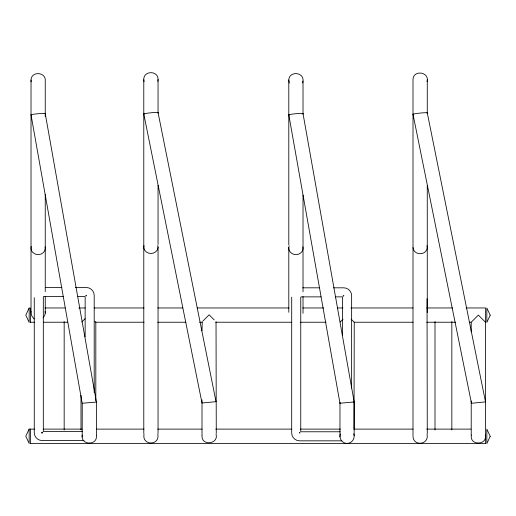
<?xml version="1.0" encoding="UTF-8"?>
<svg xmlns="http://www.w3.org/2000/svg" width="516" height="516" viewBox="0 0 516 516"><rect width="100%" height="100%" fill="white"/><g stroke="black" fill="none" stroke-linecap="round" stroke-linejoin="round"><path stroke-width="0.77" d="M96.389 435.575C97.608 445.927 80.277 445.289 82.25 435.053M344.088 442.728C340.857 441.257 339.057 437.207 340.392 433.866M303.021 113.604L354.163 401.945L354.163 435.575C354.44 438.716 352.499 441.819 349.545 442.934A7.134 7.134 0 0 1 344.669 442.967M143.79 433.485L143.783 79.754C143.222 70.531 158.251 70.228 158.051 79.47L158.051 113.256M157.844 81.341L158.051 79.47M427.061 81.631C429.834 71.511 412.529 69.55 413.006 80.051L413.006 435.607M42.054 433.427L42.228 432.086M86.23 295.971L86.417 295.3L85.753 295.539M144.035 434.104C141.687 445.895 160.166 445.901 157.819 434.104M299.725 432.382L299.467 433.034L300.151 432.866M471.385 435.014C469.16 445.669 487.549 445.669 485.324 435.014M34.101 319.011L31.702 315.734L31.025 312.128L31.025 79.986C31.347 70.75 46.337 71.924 45.247 81.096L45.247 116.635M288.799 244.997L288.799 79.986C289.128 70.75 304.111 71.924 303.021 81.096L303.021 114.23M302.64 82.934L303.021 81.096M31.025 312.128L31.16 311.529M45.247 296.403L45.247 313.148L44.866 314.966L43.144 317.921M81.786 321.99L85.114 318.662M202.246 321.694L202.001 330.775M202.956 320.978L209.135 314.805L214.179 319.849M340.218 321.99L343.05 319.159M354.002 429.351L354.247 322.229L351.17 319.159M82.25 403.17L82.186 436.917M31.121 114.894A7.153 0.471 -5.1 0 1 37.791 113.752A7.153 0.471 -5.1 0 1 45.24 113.604L96.389 401.945L95.77 402.119L82.186 403.241L31.025 114.778M288.799 114.778L339.96 403.241L340.573 403.067M158.051 112.546L216.03 401.674L202.001 403.009L143.783 113.984M413.006 114.275L471.463 403.215M427.267 112.843L485.492 401.88L471.218 403.306M343.185 295.778L343.856 295.597L343.617 296.261M41.37 432.743L42.712 432.569M45.273 287.522L61.901 287.522M75.368 287.522L86.456 287.522C90.564 287.502 94.222 291.153 94.196 295.262L94.196 392.579M302.711 287.818L319.34 287.818M333.6 287.818L343.895 287.818C348.003 287.793 351.66 291.45 351.635 295.558L351.635 388.045M43.692 296.571L63.623 296.571M77.974 296.571L85.146 296.571L85.146 336.871M301.131 296.868L321.062 296.868M335.413 296.868L342.585 296.868L342.585 335.555M427.035 298.693L427.274 433.782M45.008 307.962L65.139 307.962M78.825 307.962L85.269 307.962M94.125 307.962L144.054 307.962M157.741 307.962L182.709 307.962M197.202 307.962L289.005 307.962M302.692 307.962L323.629 307.962M337.322 307.962L342.953 307.962M351.009 307.962L413.013 307.962M426.706 307.962L452.474 307.962M466.161 307.962L485.492 307.962L485.492 443.579M30.508 322.229L34.54 322.229M43.396 322.229L67.551 322.229M95.737 322.229L144.054 322.229M157.741 322.229L185.928 322.229M199.621 322.229L202.033 322.229M215.72 322.229L291.417 322.229M300.28 322.229L326.048 322.229M354.228 322.229L413.013 322.229M426.706 322.229L455.692 322.229M469.386 322.229L470.992 322.229M30.508 429.112L34.54 429.112M43.396 429.112L82.05 429.112M96.544 429.112L144.054 429.112M157.741 429.112L202.033 429.112M215.72 429.112L291.417 429.112M300.28 429.112L340.541 429.112M354.228 429.112L413.013 429.112M426.706 429.112L470.992 429.112M82.379 431.479L43.318 431.479L43.318 296.881M340.25 431.776L300.757 431.776L300.757 297.177M83.985 440.535L42.009 440.535C37.894 440.554 34.243 436.904 34.262 432.789L34.262 297.674M341.869 440.832L299.448 440.832C295.333 440.851 291.682 437.194 291.701 433.085L291.701 297.164M30.508 443.379L485.492 443.379M353.75 401.925L354.163 401.945L339.96 403.241M485.492 322.229L478.351 315.095L471.218 322.229L471.218 331.872M216.03 321.694L216.269 433.388M94.86 321.275L95.815 322.229L95.815 400.984M289.283 83.057L288.799 79.986M353.75 433.756L354.163 435.575M143.783 79.754L144.067 81.612M427.035 434.401C429.435 444.65 413.206 446.862 413.006 436.246M216.03 434.104C218.958 444.108 201.762 446.372 202.001 435.949M45.15 311.432L45.247 313.148M31.025 79.986L31.121 81.863M471.218 400.984L471.218 435.098M451.835 321.539L451.835 429.931M435.007 321.539L435.007 429.931M427.267 79.767L427.267 113.552M427.267 185.67L427.267 312.554M339.98 402.59L339.96 436.917M303.021 195.132L303.021 291.746M303.021 296.545L303.021 313.335M288.799 247.564L288.799 312.29M202.001 399.887L202.001 435.665M158.051 185.373L158.051 244.41M158.051 247.016L158.057 433.485M96.389 401.945L96.389 435.291M80.993 395.372L80.993 429.931M64.165 321.539L64.165 429.931M45.247 194.332L45.247 291.624M30.508 307.962L30.508 322.429M30.508 428.983L30.508 443.457M45.144 246.861A7.224 6.598 0 0 1 42.776 253.059A7.101 6.489 0 0 1 32.721 252.343A7.224 6.598 0 0 1 31.224 246.435M157.851 112.688A7.114 0.464 -5.7 0 0 157.78 112.456A7.205 0.471 -5.7 0 0 148.937 113.01A7.114 0.464 -5.7 0 0 144.061 114.081M157.78 245.384A7.14 6.321 0 0 1 151.059 253.466A7.14 6.321 0 0 1 143.99 245.622M289.463 114.965A7.153 0.471 -5.1 0 1 295.558 113.752A7.153 0.471 -5.1 0 1 302.621 113.759M302.924 246.861A7.224 6.598 0 0 1 300.551 253.059A7.101 6.489 0 0 1 290.495 252.343A7.224 6.598 0 0 1 289.186 245.887M427.067 112.985A7.114 0.464 -5.7 0 0 426.996 112.746A7.205 0.471 -5.7 0 0 418.154 113.301A7.114 0.464 -5.7 0 0 413.277 114.371M426.996 245.674A7.14 6.321 0 0 1 421.211 253.685A7.14 6.321 0 0 1 413 247.564M29.167 307.962L25.8 315.192L29.167 322.429L29.167 307.962M29.167 428.983L25.8 436.22L29.167 443.457L29.167 428.983M490.2 315.192L486.833 322.429L486.833 307.962L490.2 315.192M490.2 436.343L486.833 443.579L486.833 429.112L490.2 436.343"/></g></svg>
